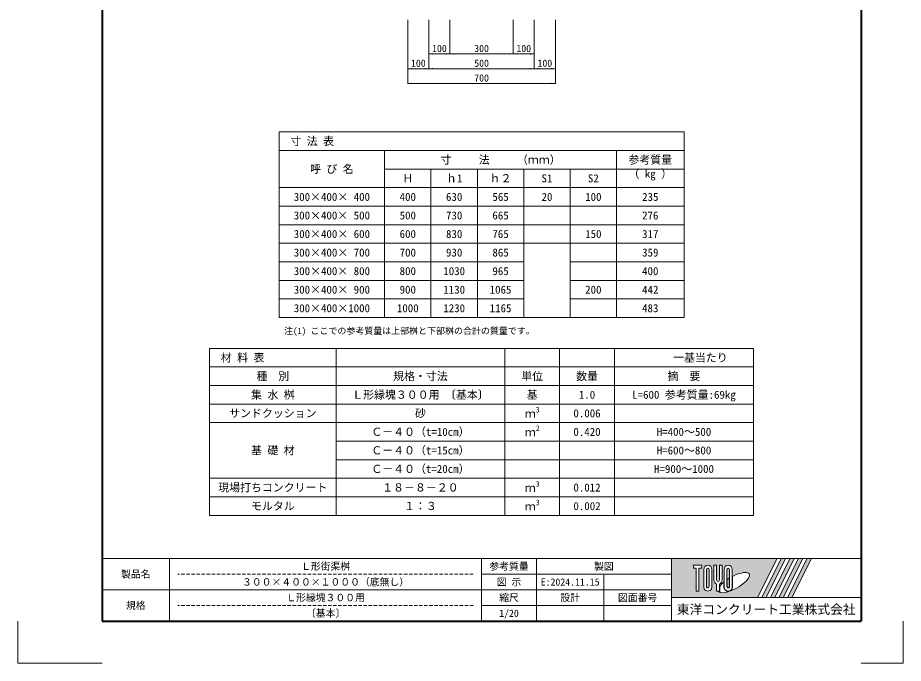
# Model space of a CAD drawing. Units: millimetres at full size, sheet at 1:20. Extents: x 77366 to 86266, y -8765 to 5947.
# Drawn here: x 77366 to 81566, y -8765 to -5704 of the extents above; entities that cross this region are included whole.
import ezdxf
from ezdxf.enums import TextEntityAlignment as Align

# ---------------------------------------------------------------- set-up
doc = ezdxf.new("R2010")
doc.units = ezdxf.units.MM
doc.header["$LTSCALE"] = 20
doc.linetypes.add('USER1', pattern=[1.2, 0.8, -0.4])
for name, color, linetype, lineweight in [('Defpoints_2', 8, 'Continuous', 0), ('図枠', 7, 'Continuous', 5), ('寸法・材料表', 7, 'Continuous', 13), ('寸法線', 7, 'Continuous', 13), ('補助線', 8, 'Continuous', 20)]:
    doc.layers.add(name, color=color, linetype=linetype, lineweight=lineweight)
doc.styles.add('ＭＳ ゴシック', font='')
doc.styles.get('ＭＳ ゴシック').set_extended_font_data('MS Gothic')

# ---------------------------------------------------------------- blocks, each defined once
blk = doc.blocks.new('filled_arrow')
at = {"color": 0, "linetype": 'Continuous', "lineweight": -2}
blk.add_solid([(7.5, 1.25), (0, 0), (7.5, -1.25)], dxfattribs=at)

msp = doc.modelspace()

# ---------------------------------------------------------------- hatches: boundary and pattern name
at = {"layer": '図枠'}
h = msp.add_hatch(color=256, dxfattribs=at)
h.paths.add_polyline_path([(80465.8, -8268.36), (80465.8, -8453.98), (80874.17, -8453.98), (80966.98, -8268.36)])
edge = h.paths.add_edge_path(flags=16)
edge.add_ellipse((80762.3, -8382.62), major_axis=(72.73, 40.71), ratio=0.3471473, start_angle=-144.31122, end_angle=72.1899, ccw=False)
edge.add_ellipse((80735.37, -8400.2), major_axis=(0, 24.75), ratio=0.8463542, start_angle=-160.70346, end_angle=-90)
edge.add_line((80756.32, -8400.2), (80756.32, -8353.02))
edge = h.paths.add_edge_path(flags=16)
edge.add_ellipse((80735.37, -8322.14), major_axis=(0, 22.85), ratio=0.8463541, start_angle=-90, end_angle=90, ccw=False)
edge.add_line((80754.7, -8322.14), (80754.7, -8400.2))
edge.add_ellipse((80735.37, -8400.2), major_axis=(0, 22.85), ratio=0.8463541, start_angle=90, end_angle=-90, ccw=False)
edge.add_line((80716.03, -8400.2), (80716.03, -8322.14))
edge = h.paths.add_edge_path(flags=16)
edge.add_line((80741.81, -8322.14), (80741.81, -8400.2))
edge.add_ellipse((80735.37, -8400.2), major_axis=(0, 7.62), ratio=0.8463541, start_angle=90, end_angle=-90, ccw=False)
edge.add_line((80728.92, -8400.2), (80728.92, -8322.14))
edge.add_ellipse((80735.37, -8322.14), major_axis=(0, 7.62), ratio=0.8463541, start_angle=-90, end_angle=90, ccw=False)
edge = h.paths.add_edge_path(flags=16)
edge.add_line((80740.2, -8362.04), (80740.2, -8400.2))
edge.add_ellipse((80735.37, -8400.2), major_axis=(0, 5.71), ratio=0.8463542, start_angle=90, end_angle=-90, ccw=False)
edge.add_line((80730.53, -8400.2), (80730.53, -8368.28))
edge.add_ellipse((80762.3, -8382.62), major_axis=(72.73, 40.71), ratio=0.3471473, start_angle=107.79174, end_angle=126.47132, ccw=False)
edge = h.paths.add_edge_path(flags=16)
edge.add_line((80706.36, -8299.29), (80706.36, -8369.26))
edge.add_ellipse((80687.03, -8369.26), major_axis=(0, 22.85), ratio=0.8463541, start_angle=-163.34117, end_angle=-90, ccw=False)
edge.add_line((80693.47, -8390.8), (80693.47, -8423.04))
edge.add_line((80693.47, -8423.04), (80680.58, -8423.04))
edge.add_line((80680.58, -8423.04), (80680.58, -8390.8))
edge.add_ellipse((80687.03, -8369.26), major_axis=(0, 22.85), ratio=0.8463541, start_angle=90, end_angle=163.34117, ccw=False)
edge.add_line((80667.69, -8369.26), (80667.69, -8299.29))
edge.add_line((80667.69, -8299.29), (80680.58, -8299.29))
edge.add_line((80680.58, -8299.29), (80680.58, -8369.26))
edge.add_ellipse((80687.03, -8369.26), major_axis=(0, 7.62), ratio=0.8463541, start_angle=90, end_angle=-90)
edge.add_line((80693.47, -8369.26), (80693.47, -8299.29))
edge.add_line((80693.47, -8299.29), (80706.36, -8299.29))
edge = h.paths.add_edge_path(flags=16)
edge.add_line((80714.42, -8380.49), (80714.42, -8400.2))
edge.add_ellipse((80735.37, -8400.2), major_axis=(0, 24.75), ratio=0.8463542, start_angle=90, end_angle=-171.54427)
edge.add_ellipse((80762.3, -8382.62), major_axis=(72.73, 40.71), ratio=0.3471473, start_angle=-178.64954, end_angle=-148.29244, ccw=False)
edge.add_line((80690.7, -8424.95), (80695.09, -8424.95))
edge.add_line((80695.09, -8424.95), (80695.09, -8400.81))
edge.add_ellipse((80762.3, -8382.62), major_axis=(72.73, 40.71), ratio=0.3471473, start_angle=148.21912, end_angle=165.90812, ccw=False)
edge = h.paths.add_edge_path(flags=16)
edge.add_ellipse((80638.69, -8322.14), major_axis=(0, 22.85), ratio=0.8463541, start_angle=-90, end_angle=90, ccw=False)
edge.add_line((80658.02, -8322.14), (80658.02, -8400.2))
edge.add_ellipse((80638.69, -8400.2), major_axis=(0, 22.85), ratio=0.8463541, start_angle=90, end_angle=-90, ccw=False)
edge.add_line((80619.35, -8400.2), (80619.35, -8322.14))
edge = h.paths.add_edge_path(flags=16)
edge.add_line((80645.13, -8322.14), (80645.13, -8400.2))
edge.add_ellipse((80638.69, -8400.2), major_axis=(0, 7.62), ratio=0.8463541, start_angle=90, end_angle=-90, ccw=False)
edge.add_line((80632.24, -8400.2), (80632.24, -8322.14))
edge.add_ellipse((80638.69, -8322.14), major_axis=(0, 7.62), ratio=0.8463541, start_angle=-90, end_angle=90, ccw=False)
h.paths.add_polyline_path([(80609.68, -8299.29), (80609.68, -8314.52), (80596.79, -8314.52), (80596.79, -8423.04), (80583.9, -8423.04), (80583.9, -8314.52), (80571.01, -8314.52), (80571.01, -8299.29)], flags=16)
for points in [[(80894.59, -8453.98), (80915.01, -8453.98), (81007.82, -8268.36), (80987.4, -8268.36)], [(81048.66, -8268.36), (81028.24, -8268.36), (80935.43, -8453.98), (80955.85, -8453.98)], [(81089.5, -8268.36), (81069.08, -8268.36), (80976.27, -8453.98), (80996.68, -8453.98)], [(81130.33, -8268.36), (81109.92, -8268.36), (81017.1, -8453.98), (81037.52, -8453.98)]]:
    msp.add_hatch(color=256, dxfattribs=at).paths.add_polyline_path(points)

# ---------------------------------------------------------------- linework, layer by layer
at = {"layer": 'Defpoints_2'}
for p, q in [((78605.8, -6245.32), (80525.8, -6245.32)), ((78605.8, -6245.32), (78605.8, -6333.32)), ((80525.8, -6245.32), (80525.8, -6333.32)), ((80205.8, -6421.32), (80525.8, -6421.32)), ((79765.8, -6597.32), (80205.8, -6597.32)), ((79765.8, -6685.32), (79985.8, -6685.32)), ((79765.8, -6773.32), (80205.8, -6773.32)), ((79985.8, -6861.32), (80205.8, -6861.32)), ((79985.8, -7037.32), (80205.8, -7037.32)), ((78275.8, -7271.76), (80855.8, -7271.76)), ((78275.8, -7271.76), (78275.8, -7359.76)), ((78875.8, -7271.76), (78875.8, -7359.76)), ((79675.8, -7271.76), (79675.8, -7359.76)), ((79935.8, -7271.76), (79935.8, -7359.76)), ((80195.8, -7271.76), (80195.8, -7359.76)), ((80855.8, -7271.76), (80855.8, -7359.76)), ((79675.8, -7711.76), (80195.8, -7711.76)), ((79675.8, -7799.76), (80195.8, -7799.76))]:
    msp.add_line(p, q, dxfattribs=at)
at = {"layer": 'Defpoints_2', "color": 7, "lineweight": 13}
for p, q in [((77365.8, -8565.36), (77365.8, -8765.36)), ((81565.8, -8565.36), (81565.8, -8765.36)), ((77765.8, -8765.36), (77365.8, -8765.36)), ((81365.8, -8765.36), (81565.8, -8765.36))]:
    msp.add_line(p, q, dxfattribs=at)
at = {"layer": '図枠', "lineweight": 40}
for p, q in [((77765.8, -3025.36), (77765.8, -8565.36)), ((81365.8, -3025.36), (81365.8, -8565.36)), ((77765.8, -8565.36), (81365.8, -8565.36))]:
    msp.add_line(p, q, dxfattribs=at)
at = {"layer": '図枠', "lineweight": 13}
for p, q in [((81365.8, -8268.36), (77765.8, -8268.36)), ((78085.8, -8565.36), (78085.8, -8268.36)), ((79565.8, -8565.36), (79565.8, -8268.36)), ((79825.8, -8565.36), (79825.8, -8268.36)), ((80465.8, -8565.36), (80465.8, -8268.36)), ((80465.8, -8342.61), (79565.8, -8342.61)), ((80145.8, -8565.36), (80145.8, -8342.61)), ((80465.8, -8416.86), (77765.8, -8416.86)), ((80465.8, -8491.11), (79565.8, -8491.11))]:
    msp.add_line(p, q, dxfattribs=at)
at = {"layer": '図枠'}
for p, q in [((80465.8, -8268.36), (80966.98, -8268.36)), ((80966.98, -8268.36), (80874.17, -8453.98)), ((80987.4, -8268.36), (80894.59, -8453.98)), ((81007.82, -8268.36), (80915.01, -8453.98)), ((81028.24, -8268.36), (80935.43, -8453.98)), ((81048.66, -8268.36), (80955.85, -8453.98)), ((81069.08, -8268.36), (80976.27, -8453.98)), ((80987.4, -8268.36), (81007.82, -8268.36)), ((81089.5, -8268.36), (80996.68, -8453.98)), ((81109.92, -8268.36), (81017.1, -8453.98)), ((81028.24, -8268.36), (81048.66, -8268.36)), ((81130.33, -8268.36), (81037.52, -8453.98)), ((81069.08, -8268.36), (81089.5, -8268.36)), ((81109.92, -8268.36), (81130.33, -8268.36)), ((80571.01, -8299.29), (80571.01, -8314.52)), ((80571.01, -8299.29), (80609.68, -8299.29)), ((80583.9, -8314.52), (80571.01, -8314.52)), ((80583.9, -8314.52), (80583.9, -8423.04)), ((80596.79, -8314.52), (80596.79, -8423.04)), ((80609.68, -8314.52), (80596.79, -8314.52)), ((80609.68, -8299.29), (80609.68, -8314.52)), ((80667.69, -8299.29), (80680.58, -8299.29)), ((80667.69, -8369.26), (80667.69, -8299.29)), ((80680.58, -8299.29), (80680.58, -8369.26)), ((80693.47, -8299.29), (80706.36, -8299.29)), ((80693.47, -8369.26), (80693.47, -8299.29)), ((80706.36, -8299.29), (80706.36, -8369.26)), ((80619.35, -8322.14), (80619.35, -8400.2)), ((80632.24, -8400.2), (80632.24, -8322.14)), ((80645.13, -8322.14), (80645.13, -8400.2)), ((80658.02, -8400.2), (80658.02, -8322.14)), ((80716.03, -8322.14), (80716.03, -8400.2)), ((80728.92, -8400.2), (80728.92, -8322.14)), ((80741.81, -8322.14), (80741.81, -8400.2)), ((80754.7, -8400.2), (80754.7, -8322.14)), ((80756.32, -8400.2), (80756.32, -8353.02)), ((80680.58, -8390.8), (80680.58, -8423.04)), ((80693.47, -8390.8), (80693.47, -8423.04)), ((80714.42, -8380.49), (80714.42, -8400.2)), ((80730.53, -8400.2), (80730.53, -8368.28)), ((80740.2, -8362.04), (80740.2, -8400.2)), ((80596.79, -8423.04), (80583.9, -8423.04)), ((80693.47, -8423.04), (80680.58, -8423.04)), ((80690.7, -8424.95), (80695.09, -8424.95)), ((80695.09, -8400.81), (80695.09, -8424.95)), ((80465.8, -8453.98), (80874.17, -8453.98)), ((80894.59, -8453.98), (80915.01, -8453.98)), ((80935.43, -8453.98), (80955.85, -8453.98)), ((80976.27, -8453.98), (80996.68, -8453.98)), ((81017.1, -8453.98), (81037.52, -8453.98))]:
    msp.add_line(p, q, dxfattribs=at)
at = {"layer": '図枠', "linetype": 'USER1', "lineweight": 9}
for p, q in [((79525.8, -8342.61), (78125.8, -8342.61)), ((79525.8, -8491.11), (78125.8, -8491.11))]:
    msp.add_line(p, q, dxfattribs=at)
at = {"layer": '図枠'}
for centre, major_axis, ratio, start_param, end_param in [((80638.69, -8322.14), (0, 22.85), 0.846354, 4.712389, 7.8539816), ((80638.69, -8322.14), (0, 7.62), 0.846354, 4.712389, 7.8539816), ((80735.37, -8322.14), (0, 22.85), 0.846354, 4.712389, 7.8539816), ((80735.37, -8322.14), (0, 7.62), 0.846354, 4.712389, 7.8539816), ((80762.3, -8382.62), (72.73, 40.71), 0.347147, 4.2621853, 7.7429163), ((80687.03, -8369.26), (0, 22.85), 0.846354, 1.5707963, 2.8017557), ((80687.03, -8369.26), (0, 7.62), 0.846354, 1.5707963, 4.712389), ((80687.03, -8369.26), (0, 22.85), 0.846354, 3.4814296, 4.712389), ((80762.3, -8382.62), (72.73, 40.71), 0.347147, 2.0815197, 2.5155126), ((80762.3, -8382.62), (72.73, 40.71), 0.347147, 1.6817405, 1.8219833), ((80638.69, -8400.2), (0, 22.85), 0.846354, 1.5707963, 4.712389), ((80638.69, -8400.2), (0, 7.62), 0.846354, 1.5707963, 4.712389), ((80762.3, -8382.62), (72.73, 40.71), 0.347147, 3.2093975, 4.2004451), ((80735.37, -8400.2), (0, 24.75), 0.846354, 1.5707963, 3.3154679), ((80735.37, -8400.2), (0, 22.85), 0.846354, 1.5707963, 4.712389), ((80735.37, -8400.2), (0, 7.62), 0.846354, 1.5707963, 4.712389), ((80735.37, -8400.2), (0, 5.71), 0.846354, 1.5707963, 4.712389), ((80735.37, -8400.2), (0, 24.75), 0.846354, 3.5338438, 4.712389)]:
    msp.add_ellipse(centre, major_axis=major_axis, ratio=ratio, start_param=start_param, end_param=end_param, dxfattribs=at)
at = {"layer": '寸法・材料表'}
for p, q in [((78605.8, -6333.32), (80525.8, -6333.32)), ((78605.8, -6333.32), (78605.8, -7125.32)), ((79105.8, -6333.32), (79105.8, -7125.32)), ((80205.8, -6333.32), (80205.8, -7125.32)), ((80525.8, -6333.32), (80525.8, -7125.32)), ((79105.8, -6421.32), (80205.8, -6421.32)), ((79325.8, -6421.32), (79325.8, -7125.32)), ((79545.8, -6421.32), (79545.8, -7125.32)), ((79765.8, -6421.32), (79765.8, -7125.32)), ((79985.8, -6421.32), (79985.8, -7125.32)), ((78605.8, -6509.32), (80525.8, -6509.32)), ((78605.8, -6597.32), (79765.8, -6597.32)), ((80205.8, -6597.32), (80525.8, -6597.32)), ((78605.8, -6685.32), (79765.8, -6685.32)), ((79985.8, -6685.32), (80525.8, -6685.32)), ((78605.8, -6773.32), (79765.8, -6773.32)), ((80205.8, -6773.32), (80525.8, -6773.32)), ((78605.8, -6861.32), (79765.8, -6861.32)), ((80205.8, -6861.32), (80525.8, -6861.32)), ((78605.8, -6949.32), (79765.8, -6949.32)), ((79985.8, -6949.32), (80525.8, -6949.32)), ((78605.8, -7037.32), (79765.8, -7037.32)), ((80205.8, -7037.32), (80525.8, -7037.32)), ((78605.8, -7125.32), (80525.8, -7125.32)), ((78275.8, -7359.76), (80855.8, -7359.76)), ((78275.8, -7359.76), (78275.8, -8063.76)), ((78875.8, -7359.76), (78875.8, -8063.76)), ((79675.8, -7359.76), (79675.8, -8063.76)), ((79935.8, -7359.76), (79935.8, -8063.76)), ((80195.8, -7359.76), (80195.8, -8063.76)), ((80855.8, -7359.76), (80855.8, -8063.76)), ((78275.8, -7447.76), (80855.8, -7447.76)), ((78275.8, -7535.76), (80855.8, -7535.76)), ((78275.8, -7623.76), (80855.8, -7623.76)), ((78875.8, -7711.76), (79675.8, -7711.76)), ((80195.8, -7711.76), (80855.8, -7711.76)), ((78875.8, -7799.76), (79675.8, -7799.76)), ((80195.8, -7799.76), (80855.8, -7799.76)), ((78275.8, -7887.76), (80855.8, -7887.76)), ((78275.8, -7975.76), (80855.8, -7975.76)), ((78275.8, -8063.76), (80855.8, -8063.76))]:
    msp.add_line(p, q, dxfattribs=at)
at = {"layer": '寸法線'}
for p, q in [((79215.8, -5713.53), (79215.8, -5945.32)), ((79215.8, -5713.53), (79215.8, -6015.32)), ((79315.8, -5713.53), (79315.8, -5875.32)), ((79315.8, -5713.53), (79315.8, -5945.32)), ((79315.8, -5713.53), (79315.8, -5945.32)), ((79415.8, -5713.53), (79415.8, -5875.32)), ((79415.8, -5713.53), (79415.8, -5875.32)), ((79715.8, -5713.53), (79715.8, -5875.32)), ((79715.8, -5713.53), (79715.8, -5875.32)), ((79815.8, -5713.53), (79815.8, -5875.32)), ((79815.8, -5713.53), (79815.8, -5945.32)), ((79815.8, -5713.53), (79815.8, -5945.32)), ((79915.8, -5713.53), (79915.8, -5945.32)), ((79915.8, -5713.53), (79915.8, -6015.32)), ((79315.8, -5875.32), (79415.8, -5875.32)), ((79415.8, -5875.32), (79715.8, -5875.32)), ((79715.8, -5875.32), (79815.8, -5875.32)), ((79315.8, -5945.32), (79215.8, -5945.32)), ((79315.8, -5945.32), (79815.8, -5945.32)), ((79815.8, -5945.32), (79915.8, -5945.32)), ((79215.8, -6015.32), (79915.8, -6015.32))]:
    msp.add_line(p, q, dxfattribs=at)
at = {"layer": '補助線', "lineweight": 13}
msp.add_line((80465.8, -8453.98), (81365.8, -8453.98), dxfattribs=at)

# ---------------------------------------------------------------- block references
at = {"layer": '寸法線', "xscale": 2.67, "yscale": 2.67}
for p in [(79315.8, -5875.32), (79415.8, -5875.32), (79715.8, -5875.32), (79215.8, -5945.32), (79315.8, -5945.32), (79815.8, -5945.32), (79215.8, -6015.32)]:
    msp.add_blockref('filled_arrow', p, dxfattribs=at)
at = {"layer": '寸法線', "xscale": 2.67, "yscale": 2.67, "rotation": 180}
for p in [(79415.8, -5875.32), (79715.8, -5875.32), (79815.8, -5875.32), (79315.8, -5945.32), (79815.8, -5945.32), (79915.8, -5945.32), (79915.8, -6015.32)]:
    msp.add_blockref('filled_arrow', p, dxfattribs=at)

# ---------------------------------------------------------------- texts
at = {"layer": '図枠', "style": 'ＭＳ ゴシック'}
for s, height, p in [('Ｌ形街渠桝', 34.18, (78825.8, -8305.48)), ('参考質量', 34.18, (79695.8, -8305.48)), ('製図', 34.18, (80145.8, -8305.48)), ('製品名', 34.18, (77925.8, -8342.61)), ('３００×４００×１０００（底無し）', 34.18, (78825.8, -8379.73)), ('図 示', 34.18, (79695.8, -8379.73)), ('E:2024.11.15', 34.18, (79985.8, -8379.73)), ('Ｌ形縁塊３００用', 34.18, (78825.8, -8453.98)), ('縮尺', 34.18, (79695.8, -8453.98)), ('設計', 34.18, (79985.8, -8453.98)), ('図面番号', 34.18, (80305.8, -8453.98)), ('規格', 34.18, (77925.8, -8491.11)), ('東洋コンクリート工業株式会社', 44.43, (80915.8, -8509.67)), ('〔基本〕', 34.18, (78825.8, -8528.23)), ('1/20', 34.18, (79695.8, -8528.23))]:
    msp.add_text(s, height=height, dxfattribs=at).set_placement(p, align=Align.MIDDLE_CENTER)
at = {"layer": '寸法・材料表', "style": 'ＭＳ ゴシック'}
for s, p in [('\u3000寸 法 表 ', (78607, -6289.32)), ('\u3000材 料 表', (78277, -7315.76))]:
    msp.add_text(s, height=37.98, dxfattribs=at).set_placement(p, align=Align.MIDDLE_LEFT)
for s, p in [('寸   \u3000法   \u3000（ｍｍ）', (79655.8, -6377.32)), ('参考質量', (80365.8, -6377.32)), ('呼 び 名', (78855.8, -6421.32)), ('Ｈ', (79215.8, -6465.32)), ('ｈ1', (79435.8, -6465.32)), ('ｈ２', (79655.8, -6465.32)), ('S1', (79875.8, -6465.32)), ('S2', (80095.8, -6465.32)), ('300×400× 400', (78855.8, -6553.32)), ('400', (79215.8, -6553.32)), ('630', (79435.8, -6553.32)), ('565', (79655.8, -6553.32)), ('20', (79875.8, -6553.32)), ('100', (80095.8, -6553.32)), ('235', (80365.8, -6553.32)), ('300×400× 500', (78855.8, -6641.32)), ('500', (79215.8, -6641.32)), ('730', (79435.8, -6641.32)), ('665', (79655.8, -6641.32)), ('276', (80365.8, -6641.32)), ('300×400× 600', (78855.8, -6729.32)), ('600', (79215.8, -6729.32)), ('830', (79435.8, -6729.32)), ('765', (79655.8, -6729.32)), ('150', (80095.8, -6729.32)), ('317', (80365.8, -6729.32)), ('300×400× 700', (78855.8, -6817.32)), ('700', (79215.8, -6817.32)), ('930', (79435.8, -6817.32)), ('865', (79655.8, -6817.32)), ('359', (80365.8, -6817.32)), ('300×400× 800', (78855.8, -6905.32)), ('800', (79215.8, -6905.32)), ('1030', (79435.8, -6905.32)), ('965', (79655.8, -6905.32)), ('400', (80365.8, -6905.32)), ('300×400× 900', (78855.8, -6993.32)), ('900', (79215.8, -6993.32)), ('1130', (79435.8, -6993.32)), ('1065', (79655.8, -6993.32)), ('200', (80095.8, -6993.32)), ('442', (80365.8, -6993.32)), ('300×400×1000', (78855.8, -7081.32)), ('1000', (79215.8, -7081.32)), ('1230', (79435.8, -7081.32)), ('1165', (79655.8, -7081.32)), ('483', (80365.8, -7081.32)), ('\u3000\u3000\u3000一基当たり', (80525.8, -7315.76)), ('種\u3000別', (78575.8, -7403.76)), ('規格・寸法', (79275.8, -7403.76)), ('単位', (79805.8, -7403.76)), ('数量', (80065.8, -7403.76)), ('摘\u3000要', (80525.8, -7403.76)), ('集 水 桝', (78575.8, -7491.76)), ('Ｌ形縁塊３００用 〔基本〕', (79275.8, -7491.76)), ('基', (79805.8, -7491.76)), ('1.0', (80065.8, -7491.76)), ('L=600 参考質量:69kg', (80525.8, -7491.76)), ('サンドクッション', (78575.8, -7579.76)), ('砂', (79275.8, -7579.76)), ('0.006', (80065.8, -7579.76)), ('Ｃ－４０（t=10cm）', (79275.8, -7667.76)), ('0.420', (80065.8, -7667.76)), ('H=400～500', (80525.8, -7667.76)), ('基 礎 材', (78575.8, -7755.76)), ('Ｃ－４０（t=15cm）', (79275.8, -7755.76)), ('H=600～800', (80525.8, -7755.76)), ('Ｃ－４０（t=20cm）', (79275.8, -7843.76)), ('H=900～1000', (80525.8, -7843.76)), ('現場打ちコンクリート', (78575.8, -7931.76)), ('１８－８－２０', (79275.8, -7931.76)), ('0.012', (80065.8, -7931.76)), ('モルタル', (78575.8, -8019.76)), ('１：３', (79275.8, -8019.76)), ('0.002', (80065.8, -8019.76))]:
    msp.add_text(s, height=37.98, dxfattribs=at).set_placement(p, align=Align.MIDDLE_CENTER)
msp.add_text('（ kg ）', height=37.98, dxfattribs=at).set_placement((80365.8, -6474.32), align=Align.BOTTOM_CENTER)
for s, height, p in [('注(1) ここでの参考質量は上部桝と下部桝の合計の質量です。', 30.38, (78629.31, -7213.04)), ('3', 26.58, (79822.63, -7583.89)), ('ｍ', 37.98, (79770.83, -7611.89)), ('2', 26.58, (79822.63, -7671.89)), ('ｍ', 37.98, (79770.83, -7699.89)), ('ｍ', 37.98, (79770.83, -7963.89)), ('3', 26.58, (79822.63, -7935.89)), ('ｍ', 37.98, (79770.83, -8051.89)), ('3', 26.58, (79822.63, -8023.89))]:
    msp.add_text(s, height=height, dxfattribs=at).set_placement(p, align=Align.BOTTOM_LEFT)
at = {"layer": '寸法線', "style": 'ＭＳ ゴシック'}
for s, p in [('100', (79365.8, -5849.32)), ('300', (79565.8, -5849.32)), ('100', (79765.8, -5849.32)), ('100', (79265.8, -5919.32)), ('500', (79565.8, -5919.32)), ('100', (79865.8, -5919.32)), ('700', (79565.8, -5989.32))]:
    msp.add_text(s, height=34.18, dxfattribs=at).set_placement(p, align=Align.MIDDLE_CENTER)

doc.saveas('drawing.dxf')
